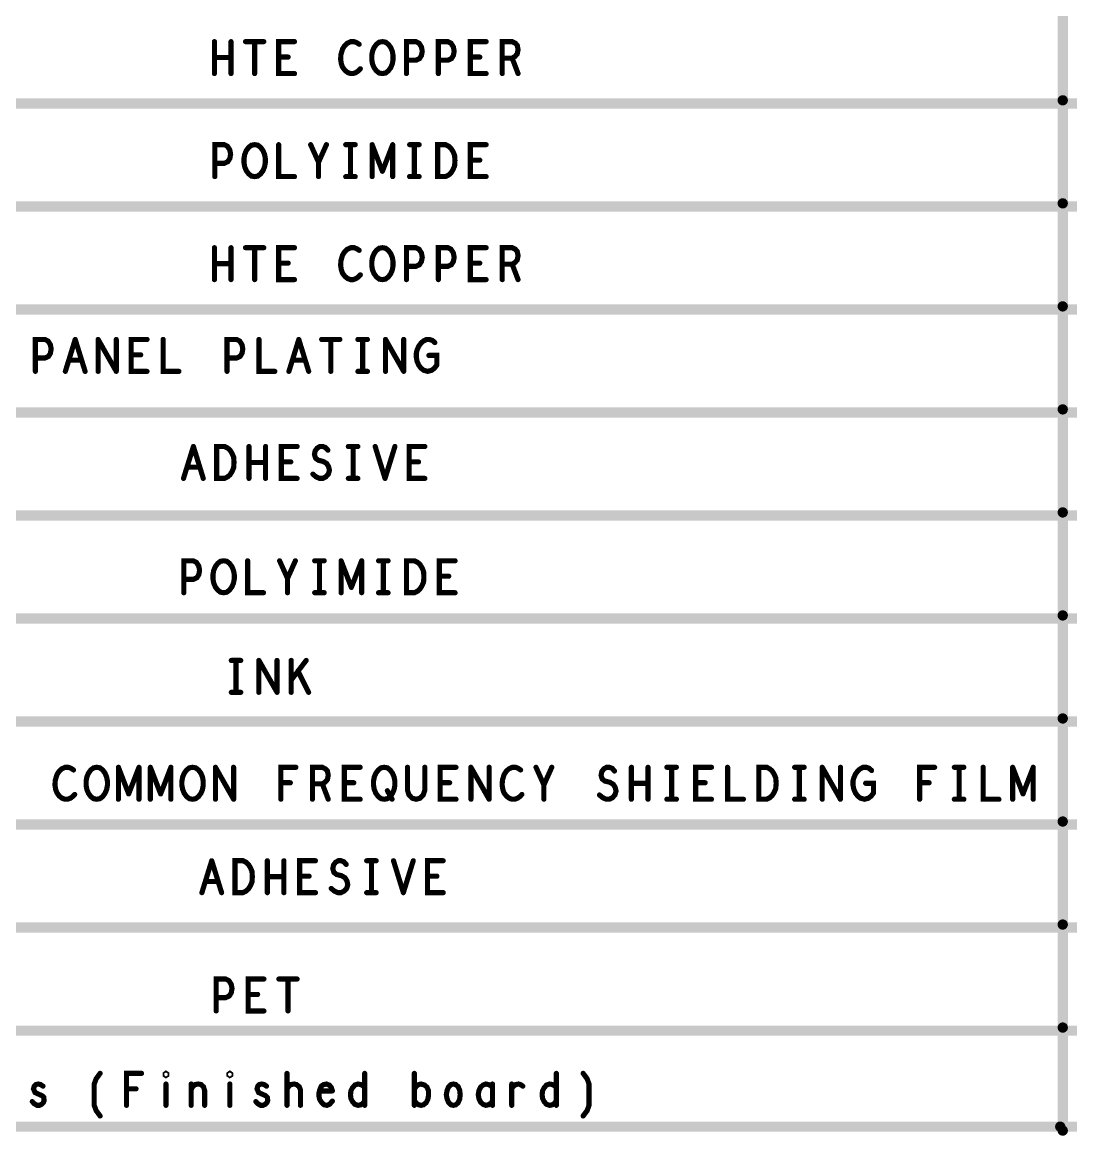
# Model space of a CAD drawing. Header units: millimetres. Extents: x 3362 to 3827, y -139 to 191.
# Drawn here: x 3681.04 to 3706.89, y 81.08 to 108.53 of the extents above; entities that cross this region are included whole.
import ezdxf

# ---------------------------------------------------------------- set-up
doc = ezdxf.new("R2010")
doc.units = ezdxf.units.MM
doc.header["$LTSCALE"] = 23.1
doc.layers.get('0').update_dxf_attribs({"linetype": 'CONTINUOUS'})

# ---------------------------------------------------------------- blocks, each defined once
blk = doc.blocks.new('PAD_R1')
at = {"const_width": 0.5}
blk.add_lwpolyline([(0.25, 0, 1), (-0.25, 0, 1)], format="xyb", close=True, dxfattribs=at)

msp = doc.modelspace()

# ---------------------------------------------------------------- linework, layer by layer
for points, const_width in [([(3706.689, 109.147), (3706.689, 106.607)], 0.254), ([(3685.775, 107.267), (3685.775, 108.054)], 0.127), ([(3686.184, 108.054), (3686.184, 107.267)], 0.127), ([(3686.543, 108.054), (3686.991, 108.054)], 0.127), ([(3686.767, 108.054), (3686.767, 107.267)], 0.127), ([(3687.749, 107.267), (3687.359, 107.267), (3687.359, 108.054), (3687.749, 108.054)], 0.127), ([(3689.343, 107.989), (3689.285, 108.028), (3689.217, 108.054), (3689.139, 108.054), (3689.051, 108.015), (3688.983, 107.95), (3688.934, 107.871), (3688.895, 107.739), (3688.886, 107.621), (3688.905, 107.503), (3688.934, 107.425), (3688.993, 107.346), (3689.061, 107.293), (3689.129, 107.267), (3689.197, 107.267), (3689.265, 107.293), (3689.324, 107.333), (3689.372, 107.385)], 0.127), ([(3690.509, 107.267), (3690.509, 108.054), (3690.743, 108.054), (3690.821, 108.015), (3690.879, 107.923), (3690.899, 107.818), (3690.879, 107.713), (3690.83, 107.635), (3690.743, 107.595), (3690.509, 107.595)], 0.127), ([(3691.296, 107.267), (3691.296, 108.054), (3691.53, 108.054), (3691.608, 108.015), (3691.666, 107.923), (3691.686, 107.818), (3691.666, 107.713), (3691.618, 107.635), (3691.53, 107.595), (3691.296, 107.595)], 0.127), ([(3692.473, 107.267), (3692.084, 107.267), (3692.084, 108.054), (3692.473, 108.054)], 0.127), ([(3692.871, 107.267), (3692.871, 108.054), (3693.115, 108.054), (3693.193, 108.015), (3693.241, 107.962), (3693.261, 107.858), (3693.241, 107.753), (3693.183, 107.687), (3693.115, 107.648), (3692.871, 107.648)], 0.127), ([(3686.184, 107.661), (3685.775, 107.661)], 0.127), ([(3687.593, 107.674), (3687.359, 107.674)], 0.127), ([(3692.317, 107.674), (3692.084, 107.674)], 0.127), ([(3693.115, 107.648), (3693.261, 107.267)], 0.127), ([(3663.509, 106.531), (3716.849, 106.531)], 0.254), ([(3716.849, 106.531), (3663.509, 106.531)], 0.254), ([(3663.509, 106.531), (3787.355, 106.531)], 0.254), ([(3706.689, 106.607), (3706.689, 104.067)], 0.254), ([(3685.785, 104.727), (3685.785, 105.514), (3686.018, 105.514), (3686.096, 105.475), (3686.155, 105.383), (3686.174, 105.278), (3686.155, 105.173), (3686.106, 105.095), (3686.018, 105.055), (3685.785, 105.055)], 0.127), ([(3687.359, 105.514), (3687.359, 104.727), (3687.749, 104.727)], 0.127), ([(3688.342, 104.727), (3688.342, 105.081), (3688.147, 105.514)], 0.127), ([(3688.536, 105.514), (3688.342, 105.081)], 0.127), ([(3689.012, 105.514), (3689.246, 105.514)], 0.127), ([(3689.129, 105.514), (3689.129, 104.727)], 0.127), ([(3689.663, 105.514), (3689.916, 104.858)], 0.127), ([(3689.663, 104.727), (3689.663, 105.514)], 0.127), ([(3689.916, 104.858), (3690.17, 105.514)], 0.127), ([(3690.17, 105.514), (3690.17, 104.727)], 0.127), ([(3690.587, 105.514), (3690.821, 105.514)], 0.127), ([(3690.704, 105.514), (3690.704, 104.727)], 0.127), ([(3692.473, 104.727), (3692.084, 104.727), (3692.084, 105.514), (3692.473, 105.514)], 0.127), ([(3692.317, 105.134), (3692.084, 105.134)], 0.127), ([(3689.012, 104.727), (3689.246, 104.727)], 0.127), ([(3690.587, 104.727), (3690.821, 104.727)], 0.127), ([(3663.509, 103.991), (3716.849, 103.991)], 0.254), ([(3716.849, 103.991), (3663.509, 103.991)], 0.254), ([(3663.509, 103.991), (3787.355, 103.991)], 0.254), ([(3706.689, 104.067), (3706.689, 101.527)], 0.254), ([(3685.775, 102.187), (3685.775, 102.974)], 0.127), ([(3686.184, 102.974), (3686.184, 102.187)], 0.127), ([(3686.543, 102.974), (3686.991, 102.974)], 0.127), ([(3686.767, 102.974), (3686.767, 102.187)], 0.127), ([(3687.749, 102.187), (3687.359, 102.187), (3687.359, 102.974), (3687.749, 102.974)], 0.127), ([(3689.343, 102.909), (3689.285, 102.948), (3689.217, 102.974), (3689.139, 102.974), (3689.051, 102.935), (3688.983, 102.87), (3688.934, 102.791), (3688.895, 102.659), (3688.886, 102.541), (3688.905, 102.423), (3688.934, 102.345), (3688.993, 102.266), (3689.061, 102.213), (3689.129, 102.187), (3689.197, 102.187), (3689.265, 102.213), (3689.324, 102.253), (3689.372, 102.305)], 0.127), ([(3690.509, 102.187), (3690.509, 102.974), (3690.743, 102.974), (3690.821, 102.935), (3690.879, 102.843), (3690.899, 102.738), (3690.879, 102.633), (3690.83, 102.555), (3690.743, 102.515), (3690.509, 102.515)], 0.127), ([(3691.296, 102.187), (3691.296, 102.974), (3691.53, 102.974), (3691.608, 102.935), (3691.666, 102.843), (3691.686, 102.738), (3691.666, 102.633), (3691.618, 102.555), (3691.53, 102.515), (3691.296, 102.515)], 0.127), ([(3692.473, 102.187), (3692.084, 102.187), (3692.084, 102.974), (3692.473, 102.974)], 0.127), ([(3692.871, 102.187), (3692.871, 102.974), (3693.115, 102.974), (3693.193, 102.935), (3693.241, 102.882), (3693.261, 102.778), (3693.241, 102.673), (3693.183, 102.607), (3693.115, 102.568), (3692.871, 102.568)], 0.127), ([(3686.184, 102.581), (3685.775, 102.581)], 0.127), ([(3687.593, 102.594), (3687.359, 102.594)], 0.127), ([(3692.317, 102.594), (3692.084, 102.594)], 0.127), ([(3693.115, 102.568), (3693.261, 102.187)], 0.127), ([(3663.509, 101.451), (3716.849, 101.451)], 0.254), ([(3663.509, 101.451), (3716.849, 101.451)], 0.254), ([(3663.509, 101.451), (3787.355, 101.451)], 0.254), ([(3706.689, 101.527), (3706.689, 98.987)], 0.254), ([(3681.361, 99.925), (3681.361, 100.712), (3681.595, 100.712), (3681.673, 100.673), (3681.731, 100.581), (3681.751, 100.476), (3681.731, 100.371), (3681.683, 100.292), (3681.595, 100.253), (3681.361, 100.253)], 0.127), ([(3682.1, 99.925), (3682.343, 100.712)], 0.127), ([(3682.343, 100.712), (3682.587, 99.925)], 0.127), ([(3682.907, 100.712), (3683.355, 99.925)], 0.127), ([(3682.907, 99.925), (3682.907, 100.712)], 0.127), ([(3683.355, 99.925), (3683.355, 100.712)], 0.127), ([(3684.113, 99.925), (3683.723, 99.925), (3683.723, 100.712), (3684.113, 100.712)], 0.127), ([(3684.511, 100.712), (3684.511, 99.925), (3684.9, 99.925)], 0.127), ([(3686.086, 99.925), (3686.086, 100.712), (3686.319, 100.712), (3686.397, 100.673), (3686.456, 100.581), (3686.475, 100.476), (3686.456, 100.371), (3686.407, 100.292), (3686.319, 100.253), (3686.086, 100.253)], 0.127), ([(3686.873, 100.712), (3686.873, 99.925), (3687.263, 99.925)], 0.127), ([(3687.612, 99.925), (3687.855, 100.712)], 0.127), ([(3687.855, 100.712), (3688.099, 99.925)], 0.127), ([(3688.419, 100.712), (3688.867, 100.712)], 0.127), ([(3688.643, 100.712), (3688.643, 99.925)], 0.127), ([(3689.313, 100.712), (3689.547, 100.712)], 0.127), ([(3689.43, 100.712), (3689.43, 99.925)], 0.127), ([(3689.993, 99.925), (3689.993, 100.712)], 0.127), ([(3689.993, 100.712), (3690.441, 99.925)], 0.127), ([(3690.441, 99.925), (3690.441, 100.712)], 0.127), ([(3691.063, 100.319), (3691.258, 100.319), (3691.258, 100.082), (3691.2, 100.004), (3691.131, 99.951), (3691.034, 99.925), (3690.937, 99.951), (3690.868, 100.004), (3690.81, 100.082), (3690.771, 100.174), (3690.752, 100.279), (3690.752, 100.371), (3690.771, 100.45), (3690.81, 100.542), (3690.868, 100.62), (3690.927, 100.673), (3691.005, 100.712), (3691.073, 100.712), (3691.151, 100.686), (3691.209, 100.634)], 0.127), ([(3682.499, 100.201), (3682.188, 100.201)], 0.127), ([(3683.957, 100.332), (3683.723, 100.332)], 0.127), ([(3688.011, 100.201), (3687.7, 100.201)], 0.127), ([(3689.313, 99.925), (3689.547, 99.925)], 0.127), ([(3706.689, 98.987), (3706.689, 96.447)], 0.254), ([(3663.509, 98.911), (3716.849, 98.911)], 0.254), ([(3663.509, 98.911), (3716.849, 98.911)], 0.254), ([(3663.509, 98.911), (3787.355, 98.911)], 0.254), ([(3678.749, 98.911), (3678.749, 96.371), (3787.355, 96.371)], 0.254), ([(3685.013, 97.286), (3685.257, 98.073)], 0.127), ([(3685.257, 98.073), (3685.5, 97.286)], 0.127), ([(3686.627, 97.286), (3686.627, 98.073)], 0.127), ([(3687.036, 98.073), (3687.036, 97.286)], 0.127), ([(3687.814, 97.286), (3687.424, 97.286), (3687.424, 98.073), (3687.814, 98.073)], 0.127), ([(3688.202, 97.391), (3688.28, 97.325), (3688.368, 97.286), (3688.445, 97.286), (3688.523, 97.325), (3688.582, 97.391), (3688.611, 97.482), (3688.591, 97.574), (3688.543, 97.653), (3688.455, 97.705), (3688.338, 97.732), (3688.27, 97.784), (3688.241, 97.876), (3688.26, 97.968), (3688.309, 98.034), (3688.377, 98.073), (3688.445, 98.073), (3688.514, 98.047), (3688.572, 97.981)], 0.127), ([(3689.077, 98.073), (3689.311, 98.073)], 0.127), ([(3689.194, 98.073), (3689.194, 97.286)], 0.127), ([(3689.738, 98.073), (3689.981, 97.286)], 0.127), ([(3689.981, 97.286), (3690.225, 98.073)], 0.127), ([(3690.963, 97.286), (3690.574, 97.286), (3690.574, 98.073), (3690.963, 98.073)], 0.127), ([(3687.036, 97.679), (3686.627, 97.679)], 0.127), ([(3687.658, 97.693), (3687.424, 97.693)], 0.127), ([(3690.807, 97.693), (3690.574, 97.693)], 0.127), ([(3685.412, 97.561), (3685.101, 97.561)], 0.127), ([(3689.077, 97.286), (3689.311, 97.286)], 0.127), ([(3706.689, 96.447), (3706.689, 93.907)], 0.254), ([(3706.689, 96.447), (3706.689, 93.907)], 0.254), ([(3685.02, 94.468), (3685.02, 95.255), (3685.253, 95.255), (3685.331, 95.216), (3685.39, 95.124), (3685.409, 95.019), (3685.39, 94.914), (3685.341, 94.836), (3685.253, 94.796), (3685.02, 94.796)], 0.127), ([(3686.594, 95.255), (3686.594, 94.468), (3686.984, 94.468)], 0.127), ([(3687.577, 94.468), (3687.577, 94.822), (3687.382, 95.255)], 0.127), ([(3687.771, 95.255), (3687.577, 94.822)], 0.127), ([(3688.247, 95.255), (3688.481, 95.255)], 0.127), ([(3688.364, 95.255), (3688.364, 94.468)], 0.127), ([(3688.898, 95.255), (3689.151, 94.599)], 0.127), ([(3688.898, 94.468), (3688.898, 95.255)], 0.127), ([(3689.151, 94.599), (3689.405, 95.255)], 0.127), ([(3689.405, 95.255), (3689.405, 94.468)], 0.127), ([(3689.822, 95.255), (3690.056, 95.255)], 0.127), ([(3689.939, 95.255), (3689.939, 94.468)], 0.127), ([(3691.708, 94.468), (3691.319, 94.468), (3691.319, 95.255), (3691.708, 95.255)], 0.127), ([(3691.552, 94.875), (3691.319, 94.875)], 0.127), ([(3688.247, 94.468), (3688.481, 94.468)], 0.127), ([(3689.822, 94.468), (3690.056, 94.468)], 0.127), ([(3663.509, 93.831), (3716.849, 93.831)], 0.254), ([(3663.509, 93.831), (3716.849, 93.831)], 0.254), ([(3663.509, 93.831), (3787.355, 93.831)], 0.254), ([(3706.689, 93.907), (3706.689, 91.367)], 0.254), ([(3706.689, 93.907), (3706.689, 91.367)], 0.254), ([(3686.191, 92.799), (3686.424, 92.799)], 0.127), ([(3686.308, 92.799), (3686.308, 92.012)], 0.127), ([(3686.871, 92.012), (3686.871, 92.799)], 0.127), ([(3686.871, 92.799), (3687.319, 92.012)], 0.127), ([(3687.319, 92.012), (3687.319, 92.799)], 0.127), ([(3687.668, 92.012), (3687.668, 92.799)], 0.127), ([(3688.038, 92.799), (3687.668, 92.314)], 0.127), ([(3688.097, 92.012), (3687.834, 92.537)], 0.127), ([(3686.191, 92.012), (3686.424, 92.012)], 0.127), ([(3663.509, 91.291), (3716.849, 91.291)], 0.254), ([(3663.509, 91.291), (3716.849, 91.291)], 0.254), ([(3663.509, 91.291), (3787.355, 91.291)], 0.254), ([(3706.689, 91.367), (3706.689, 88.827)], 0.254), ([(3706.689, 91.367), (3706.689, 88.827)], 0.254), ([(3682.301, 90.098), (3682.242, 90.138), (3682.174, 90.164), (3682.096, 90.164), (3682.009, 90.124), (3681.941, 90.059), (3681.892, 89.98), (3681.853, 89.849), (3681.843, 89.731), (3681.863, 89.613), (3681.892, 89.534), (3681.95, 89.455), (3682.019, 89.402), (3682.087, 89.376), (3682.155, 89.376), (3682.223, 89.402), (3682.281, 89.442), (3682.33, 89.494)], 0.127), ([(3683.408, 89.376), (3683.408, 90.164)], 0.127), ([(3683.408, 90.164), (3683.661, 89.508)], 0.127), ([(3683.661, 89.508), (3683.915, 90.164)], 0.127), ([(3683.915, 90.164), (3683.915, 89.376)], 0.127), ([(3684.196, 89.376), (3684.196, 90.164)], 0.127), ([(3684.196, 90.164), (3684.449, 89.508)], 0.127), ([(3684.449, 89.508), (3684.702, 90.164)], 0.127), ([(3684.702, 90.164), (3684.702, 89.376)], 0.127), ([(3685.8, 90.164), (3686.248, 89.376)], 0.127), ([(3685.8, 89.376), (3685.8, 90.164)], 0.127), ([(3686.248, 89.376), (3686.248, 90.164)], 0.127), ([(3687.414, 89.376), (3687.414, 90.164), (3687.783, 90.164)], 0.127), ([(3688.191, 89.376), (3688.191, 90.164), (3688.435, 90.164), (3688.512, 90.124), (3688.561, 90.072), (3688.581, 89.967), (3688.561, 89.862), (3688.503, 89.796), (3688.435, 89.757), (3688.191, 89.757)], 0.127), ([(3689.368, 89.376), (3688.978, 89.376), (3688.978, 90.164), (3689.368, 90.164)], 0.127), ([(3690.534, 90.164), (3690.534, 89.599), (3690.573, 89.481), (3690.651, 89.402), (3690.748, 89.376), (3690.845, 89.402), (3690.923, 89.481), (3690.962, 89.599), (3690.962, 90.164)], 0.127), ([(3691.73, 89.376), (3691.341, 89.376), (3691.341, 90.164), (3691.73, 90.164)], 0.127), ([(3692.099, 89.376), (3692.099, 90.164)], 0.127), ([(3692.099, 90.164), (3692.547, 89.376)], 0.127), ([(3692.547, 89.376), (3692.547, 90.164)], 0.127), ([(3693.324, 90.098), (3693.266, 90.138), (3693.198, 90.164), (3693.12, 90.164), (3693.032, 90.124), (3692.964, 90.059), (3692.915, 89.98), (3692.877, 89.849), (3692.867, 89.731), (3692.886, 89.613), (3692.915, 89.534), (3692.974, 89.455), (3693.042, 89.402), (3693.11, 89.376), (3693.178, 89.376), (3693.247, 89.402), (3693.305, 89.442), (3693.354, 89.494)], 0.127), ([(3693.898, 89.376), (3693.898, 89.731), (3693.703, 90.164)], 0.127), ([(3694.092, 90.164), (3693.898, 89.731)], 0.127), ([(3695.268, 89.481), (3695.346, 89.416), (3695.434, 89.376), (3695.511, 89.376), (3695.589, 89.416), (3695.648, 89.481), (3695.677, 89.573), (3695.657, 89.665), (3695.609, 89.744), (3695.521, 89.796), (3695.404, 89.823), (3695.336, 89.875), (3695.307, 89.967), (3695.326, 90.059), (3695.375, 90.124), (3695.443, 90.164), (3695.511, 90.164), (3695.58, 90.138), (3695.638, 90.072)], 0.127), ([(3696.055, 89.376), (3696.055, 90.164)], 0.127), ([(3696.464, 90.164), (3696.464, 89.376)], 0.127), ([(3696.93, 90.164), (3697.164, 90.164)], 0.127), ([(3697.047, 90.164), (3697.047, 89.376)], 0.127), ([(3698.029, 89.376), (3697.64, 89.376), (3697.64, 90.164), (3698.029, 90.164)], 0.127), ([(3698.427, 90.164), (3698.427, 89.376), (3698.817, 89.376)], 0.127), ([(3700.08, 90.164), (3700.314, 90.164)], 0.127), ([(3700.197, 90.164), (3700.197, 89.376)], 0.127), ([(3700.76, 89.376), (3700.76, 90.164)], 0.127), ([(3700.76, 90.164), (3701.208, 89.376)], 0.127), ([(3701.208, 89.376), (3701.208, 90.164)], 0.127), ([(3701.83, 89.77), (3702.025, 89.77), (3702.025, 89.534), (3701.966, 89.455), (3701.898, 89.402), (3701.801, 89.376), (3701.704, 89.402), (3701.635, 89.455), (3701.577, 89.534), (3701.538, 89.626), (3701.518, 89.731), (3701.518, 89.823), (3701.538, 89.901), (3701.577, 89.993), (3701.635, 90.072), (3701.694, 90.124), (3701.772, 90.164), (3701.84, 90.164), (3701.918, 90.138), (3701.976, 90.085)], 0.127), ([(3703.162, 89.376), (3703.162, 90.164), (3703.531, 90.164)], 0.127), ([(3704.017, 90.164), (3704.251, 90.164)], 0.127), ([(3704.134, 90.164), (3704.134, 89.376)], 0.127), ([(3704.726, 90.164), (3704.726, 89.376), (3705.116, 89.376)], 0.127), ([(3705.455, 89.376), (3705.455, 90.164)], 0.127), ([(3705.455, 90.164), (3705.709, 89.508)], 0.127), ([(3705.709, 89.508), (3705.962, 90.164)], 0.127), ([(3705.962, 90.164), (3705.962, 89.376)], 0.127), ([(3687.647, 89.783), (3687.414, 89.783)], 0.127), ([(3688.435, 89.757), (3688.581, 89.376)], 0.127), ([(3689.212, 89.783), (3688.978, 89.783)], 0.127), ([(3691.574, 89.783), (3691.341, 89.783)], 0.127), ([(3696.464, 89.77), (3696.055, 89.77)], 0.127), ([(3697.873, 89.783), (3697.64, 89.783)], 0.127), ([(3703.395, 89.783), (3703.162, 89.783)], 0.127), ([(3690.039, 89.586), (3690.155, 89.376)], 0.127), ([(3696.93, 89.376), (3697.164, 89.376)], 0.127), ([(3700.08, 89.376), (3700.314, 89.376)], 0.127), ([(3704.017, 89.376), (3704.251, 89.376)], 0.127), ([(3706.689, 88.827), (3706.689, 86.287)], 0.254), ([(3663.509, 88.751), (3787.355, 88.751)], 0.254), ([(3663.509, 88.751), (3716.849, 88.751)], 0.254), ([(3663.509, 88.751), (3716.849, 88.751)], 0.254), ([(3663.509, 88.751), (3787.355, 88.751)], 0.254), ([(3716.849, 88.751), (3663.509, 88.751)], 0.254), ([(3663.509, 88.751), (3716.849, 88.751)], 0.254), ([(3685.466, 87.073), (3685.709, 87.86)], 0.127), ([(3685.709, 87.86), (3685.952, 87.073)], 0.127), ([(3687.079, 87.073), (3687.079, 87.86)], 0.127), ([(3687.488, 87.86), (3687.488, 87.073)], 0.127), ([(3688.266, 87.073), (3687.876, 87.073), (3687.876, 87.86), (3688.266, 87.86)], 0.127), ([(3688.654, 87.177), (3688.732, 87.112), (3688.82, 87.073), (3688.897, 87.073), (3688.975, 87.112), (3689.034, 87.177), (3689.063, 87.269), (3689.043, 87.361), (3688.995, 87.44), (3688.907, 87.492), (3688.79, 87.519), (3688.722, 87.571), (3688.693, 87.663), (3688.712, 87.755), (3688.761, 87.821), (3688.829, 87.86), (3688.897, 87.86), (3688.966, 87.834), (3689.024, 87.768)], 0.127), ([(3689.529, 87.86), (3689.763, 87.86)], 0.127), ([(3689.646, 87.86), (3689.646, 87.073)], 0.127), ([(3690.19, 87.86), (3690.433, 87.073)], 0.127), ([(3690.433, 87.073), (3690.677, 87.86)], 0.127), ([(3691.416, 87.073), (3691.026, 87.073), (3691.026, 87.86), (3691.416, 87.86)], 0.127), ([(3685.865, 87.348), (3685.553, 87.348)], 0.127), ([(3687.488, 87.466), (3687.079, 87.466)], 0.127), ([(3688.11, 87.479), (3687.876, 87.479)], 0.127), ([(3691.26, 87.479), (3691.026, 87.479)], 0.127), ([(3689.529, 87.073), (3689.763, 87.073)], 0.127), ([(3663.509, 86.211), (3787.355, 86.211)], 0.254), ([(3716.849, 86.211), (3663.509, 86.211)], 0.254), ([(3663.509, 86.211), (3716.849, 86.211)], 0.254), ([(3706.689, 86.287), (3706.689, 83.747)], 0.254), ([(3685.819, 84.157), (3685.819, 84.944), (3686.053, 84.944), (3686.131, 84.905), (3686.189, 84.813), (3686.209, 84.708), (3686.189, 84.603), (3686.14, 84.524), (3686.053, 84.485), (3685.819, 84.485)], 0.127), ([(3686.996, 84.157), (3686.606, 84.157), (3686.606, 84.944), (3686.996, 84.944)], 0.127), ([(3687.364, 84.944), (3687.813, 84.944)], 0.127), ([(3687.589, 84.944), (3687.589, 84.157)], 0.127), ([(3686.84, 84.564), (3686.606, 84.564)], 0.127), ([(3787.355, 83.671), (3663.509, 83.671)], 0.254), ([(3716.849, 83.671), (3663.509, 83.671)], 0.254), ([(3663.509, 83.671), (3716.849, 83.671)], 0.254), ([(3706.689, 83.747), (3706.689, 81.207)], 0.254), ([(3682.957, 81.568), (3682.86, 81.699), (3682.811, 81.83), (3682.811, 82.355), (3682.86, 82.486), (3682.957, 82.618)], 0.127), ([(3683.608, 81.83), (3683.608, 82.618), (3683.978, 82.618)], 0.127), ([(3687.564, 81.83), (3687.564, 82.618)], 0.127), ([(3689.48, 82.618), (3689.48, 81.83)], 0.127), ([(3690.704, 81.83), (3690.704, 82.618)], 0.127), ([(3694.204, 82.618), (3694.204, 81.83)], 0.127), ([(3694.865, 81.568), (3694.963, 81.699), (3695.011, 81.83), (3695.011, 82.355), (3694.963, 82.486), (3694.865, 82.618)], 0.127), ([(3681.285, 81.922), (3681.334, 81.87), (3681.402, 81.83), (3681.46, 81.83), (3681.518, 81.856), (3681.557, 81.896), (3681.577, 81.948), (3681.567, 82.027), (3681.528, 82.066), (3681.353, 82.145), (3681.314, 82.237), (3681.334, 82.303), (3681.372, 82.342), (3681.431, 82.355), (3681.489, 82.342), (3681.548, 82.303)], 0.127), ([(3684.58, 82.355), (3684.58, 81.83)], 0.127), ([(3685.202, 82.224), (3685.241, 82.289), (3685.3, 82.342), (3685.377, 82.355), (3685.446, 82.342), (3685.504, 82.289), (3685.533, 82.198), (3685.533, 81.83)], 0.127), ([(3685.202, 81.83), (3685.202, 82.355)], 0.127), ([(3686.155, 82.355), (3686.155, 81.83)], 0.127), ([(3686.797, 81.922), (3686.845, 81.87), (3686.913, 81.83), (3686.972, 81.83), (3687.03, 81.856), (3687.069, 81.896), (3687.089, 81.948), (3687.079, 82.027), (3687.04, 82.066), (3686.865, 82.145), (3686.826, 82.237), (3686.845, 82.303), (3686.884, 82.342), (3686.943, 82.355), (3687.001, 82.342), (3687.059, 82.303)], 0.127), ([(3687.564, 82.237), (3687.613, 82.303), (3687.662, 82.342), (3687.74, 82.355), (3687.798, 82.342), (3687.866, 82.289), (3687.896, 82.211), (3687.896, 81.83)], 0.127), ([(3688.683, 82.185), (3688.654, 82.276), (3688.605, 82.329), (3688.537, 82.355), (3688.469, 82.342), (3688.41, 82.303), (3688.371, 82.211), (3688.352, 82.132), (3688.352, 82.053), (3688.371, 81.974), (3688.42, 81.896), (3688.479, 81.843), (3688.547, 81.83), (3688.615, 81.856), (3688.683, 81.935)], 0.127), ([(3689.48, 81.948), (3689.441, 81.883), (3689.383, 81.843), (3689.314, 81.83), (3689.237, 81.856), (3689.178, 81.922), (3689.139, 82.001), (3689.13, 82.093), (3689.139, 82.185), (3689.178, 82.263), (3689.237, 82.329), (3689.314, 82.355), (3689.383, 82.342), (3689.431, 82.316), (3689.48, 82.263)], 0.127), ([(3690.704, 82.224), (3690.753, 82.303), (3690.812, 82.342), (3690.87, 82.355), (3690.958, 82.329), (3691.016, 82.276), (3691.055, 82.185), (3691.055, 82.08), (3691.035, 81.974), (3690.996, 81.896), (3690.928, 81.843), (3690.87, 81.83), (3690.812, 81.843), (3690.753, 81.883), (3690.704, 81.948)], 0.127), ([(3692.63, 82.263), (3692.591, 82.316), (3692.532, 82.342), (3692.464, 82.355), (3692.396, 82.329), (3692.338, 82.276), (3692.299, 82.198), (3692.279, 82.093), (3692.299, 81.988), (3692.338, 81.909), (3692.396, 81.856), (3692.464, 81.83), (3692.532, 81.843), (3692.591, 81.883), (3692.63, 81.935)], 0.127), ([(3692.63, 81.83), (3692.63, 82.355)], 0.127), ([(3693.105, 82.25), (3693.154, 82.303), (3693.203, 82.342), (3693.271, 82.355), (3693.32, 82.342), (3693.378, 82.303)], 0.127), ([(3693.105, 81.83), (3693.105, 82.355)], 0.127), ([(3694.204, 81.948), (3694.166, 81.883), (3694.107, 81.843), (3694.039, 81.83), (3693.961, 81.856), (3693.903, 81.922), (3693.864, 82.001), (3693.854, 82.093), (3693.864, 82.185), (3693.903, 82.263), (3693.961, 82.329), (3694.039, 82.355), (3694.107, 82.342), (3694.156, 82.316), (3694.204, 82.263)], 0.127), ([(3683.842, 82.237), (3683.608, 82.237)], 0.127), ([(3688.371, 82.185), (3688.683, 82.185)], 0.127), ([(3663.448, 81.304), (3706.628, 81.304)], 0.254), ([(3787.294, 81.304), (3663.448, 81.304)], 0.254), ([(3716.788, 81.304), (3663.448, 81.304)], 0.254)]:
    msp.add_lwpolyline(points, dxfattribs=dict(const_width=const_width))
at = {"const_width": 0.127}
for points in [[(3689.916, 107.267), (3689.838, 107.28), (3689.77, 107.333), (3689.712, 107.411), (3689.673, 107.503), (3689.654, 107.608), (3689.654, 107.713), (3689.673, 107.818), (3689.712, 107.91), (3689.77, 107.989), (3689.838, 108.041), (3689.916, 108.054), (3689.994, 108.041), (3690.062, 107.989), (3690.121, 107.91), (3690.16, 107.818), (3690.179, 107.713), (3690.179, 107.608), (3690.16, 107.503), (3690.121, 107.411), (3690.062, 107.333), (3689.994, 107.28)], [(3686.767, 104.727), (3686.689, 104.74), (3686.621, 104.793), (3686.562, 104.871), (3686.523, 104.963), (3686.504, 105.068), (3686.504, 105.173), (3686.523, 105.278), (3686.562, 105.37), (3686.621, 105.449), (3686.689, 105.501), (3686.767, 105.514), (3686.845, 105.501), (3686.913, 105.449), (3686.971, 105.37), (3687.01, 105.278), (3687.03, 105.173), (3687.03, 105.068), (3687.01, 104.963), (3686.971, 104.871), (3686.913, 104.793), (3686.845, 104.74)], [(3691.277, 104.727), (3691.277, 105.514), (3691.472, 105.514), (3691.55, 105.475), (3691.608, 105.422), (3691.657, 105.344), (3691.696, 105.252), (3691.705, 105.121), (3691.696, 104.989), (3691.657, 104.898), (3691.608, 104.819), (3691.55, 104.766), (3691.472, 104.727)], [(3689.916, 102.187), (3689.838, 102.2), (3689.77, 102.253), (3689.712, 102.331), (3689.673, 102.423), (3689.654, 102.528), (3689.654, 102.633), (3689.673, 102.738), (3689.712, 102.83), (3689.77, 102.909), (3689.838, 102.961), (3689.916, 102.974), (3689.994, 102.961), (3690.062, 102.909), (3690.121, 102.83), (3690.16, 102.738), (3690.179, 102.633), (3690.179, 102.528), (3690.16, 102.423), (3690.121, 102.331), (3690.062, 102.253), (3689.994, 102.2)], [(3685.83, 97.286), (3685.83, 98.073), (3686.025, 98.073), (3686.103, 98.034), (3686.161, 97.981), (3686.21, 97.902), (3686.249, 97.811), (3686.258, 97.679), (3686.249, 97.548), (3686.21, 97.456), (3686.161, 97.378), (3686.103, 97.325), (3686.025, 97.286)], [(3686.002, 94.468), (3685.924, 94.481), (3685.856, 94.534), (3685.797, 94.612), (3685.758, 94.704), (3685.739, 94.809), (3685.739, 94.914), (3685.758, 95.019), (3685.797, 95.111), (3685.856, 95.19), (3685.924, 95.242), (3686.002, 95.255), (3686.08, 95.242), (3686.148, 95.19), (3686.206, 95.111), (3686.245, 95.019), (3686.265, 94.914), (3686.265, 94.809), (3686.245, 94.704), (3686.206, 94.612), (3686.148, 94.534), (3686.08, 94.481)], [(3690.512, 94.468), (3690.512, 95.255), (3690.707, 95.255), (3690.785, 95.216), (3690.843, 95.163), (3690.892, 95.085), (3690.931, 94.993), (3690.94, 94.862), (3690.931, 94.73), (3690.892, 94.639), (3690.843, 94.56), (3690.785, 94.507), (3690.707, 94.468)], [(3682.874, 89.376), (3682.796, 89.39), (3682.728, 89.442), (3682.67, 89.521), (3682.631, 89.613), (3682.611, 89.717), (3682.611, 89.823), (3682.631, 89.927), (3682.67, 90.019), (3682.728, 90.098), (3682.796, 90.15), (3682.874, 90.164), (3682.952, 90.15), (3683.02, 90.098), (3683.078, 90.019), (3683.117, 89.927), (3683.137, 89.823), (3683.137, 89.717), (3683.117, 89.613), (3683.078, 89.521), (3683.02, 89.442), (3682.952, 89.39)], [(3685.236, 89.376), (3685.158, 89.39), (3685.09, 89.442), (3685.032, 89.521), (3684.993, 89.613), (3684.973, 89.717), (3684.973, 89.823), (3684.993, 89.927), (3685.032, 90.019), (3685.09, 90.098), (3685.158, 90.15), (3685.236, 90.164), (3685.314, 90.15), (3685.382, 90.098), (3685.441, 90.019), (3685.48, 89.927), (3685.499, 89.823), (3685.499, 89.717), (3685.48, 89.613), (3685.441, 89.521), (3685.382, 89.442), (3685.314, 89.39)], [(3689.961, 89.376), (3689.883, 89.39), (3689.815, 89.442), (3689.756, 89.521), (3689.717, 89.613), (3689.698, 89.717), (3689.698, 89.823), (3689.717, 89.927), (3689.756, 90.019), (3689.815, 90.098), (3689.883, 90.15), (3689.961, 90.164), (3690.039, 90.15), (3690.107, 90.098), (3690.165, 90.019), (3690.204, 89.927), (3690.224, 89.823), (3690.224, 89.717), (3690.204, 89.613), (3690.165, 89.521), (3690.107, 89.442), (3690.039, 89.39)], [(3699.195, 89.376), (3699.195, 90.164), (3699.39, 90.164), (3699.468, 90.124), (3699.526, 90.072), (3699.575, 89.993), (3699.614, 89.901), (3699.624, 89.77), (3699.614, 89.639), (3699.575, 89.547), (3699.526, 89.468), (3699.468, 89.416), (3699.39, 89.376)], [(3686.282, 87.073), (3686.282, 87.86), (3686.477, 87.86), (3686.555, 87.821), (3686.613, 87.768), (3686.662, 87.689), (3686.701, 87.598), (3686.71, 87.466), (3686.701, 87.335), (3686.662, 87.243), (3686.613, 87.164), (3686.555, 87.112), (3686.477, 87.073)], [(3684.58, 82.565), (3684.561, 82.578), (3684.561, 82.604), (3684.58, 82.618), (3684.6, 82.604), (3684.6, 82.578)], [(3686.155, 82.565), (3686.136, 82.578), (3686.136, 82.604), (3686.155, 82.618), (3686.175, 82.604), (3686.175, 82.578)], [(3691.667, 81.83), (3691.609, 81.843), (3691.55, 81.896), (3691.511, 81.988), (3691.492, 82.093), (3691.511, 82.198), (3691.55, 82.289), (3691.609, 82.342), (3691.667, 82.355), (3691.725, 82.342), (3691.784, 82.289), (3691.823, 82.198), (3691.833, 82.093), (3691.823, 81.988), (3691.784, 81.896), (3691.725, 81.843)]]:
    msp.add_lwpolyline(points, close=True, dxfattribs=at)

# ---------------------------------------------------------------- block references
for p, xscale, yscale in [((3685.775, 108.054), 0.127, 0.127), ((3686.184, 108.054), 0.127, 0.127), ((3686.543, 108.054), 0.127, 0.127), ((3686.767, 108.054), 0.127, 0.127), ((3686.991, 108.054), 0.127, 0.127), ((3687.749, 108.054), 0.127, 0.127), ((3689.343, 107.989), 0.127, 0.127), ((3692.473, 108.054), 0.127, 0.127), ((3685.775, 107.661), 0.127, 0.127), ((3686.184, 107.661), 0.127, 0.127), ((3687.359, 107.674), 0.127, 0.127), ((3687.593, 107.674), 0.127, 0.127), ((3690.509, 107.595), 0.127, 0.127), ((3691.296, 107.595), 0.127, 0.127), ((3692.084, 107.674), 0.127, 0.127), ((3692.317, 107.674), 0.127, 0.127), ((3692.871, 107.648), 0.127, 0.127), ((3693.115, 107.648), 0.127, 0.127), ((3689.372, 107.385), 0.127, 0.127), ((3685.775, 107.267), 0.127, 0.127), ((3686.184, 107.267), 0.127, 0.127), ((3686.767, 107.267), 0.127, 0.127), ((3687.749, 107.267), 0.127, 0.127), ((3690.509, 107.267), 0.127, 0.127), ((3691.296, 107.267), 0.127, 0.127), ((3692.473, 107.267), 0.127, 0.127), ((3692.871, 107.267), 0.127, 0.127), ((3693.261, 107.267), 0.127, 0.127), ((3706.689, 106.607), 0.254, 0.254), ((3706.689, 106.607), 0.254, 0.254), ((3687.359, 105.514), 0.127, 0.127), ((3688.147, 105.514), 0.127, 0.127), ((3688.536, 105.514), 0.127, 0.127), ((3689.012, 105.514), 0.127, 0.127), ((3689.129, 105.514), 0.127, 0.127), ((3689.246, 105.514), 0.127, 0.127), ((3689.663, 105.514), 0.127, 0.127), ((3689.663, 105.514), 0.127, 0.127), ((3690.17, 105.514), 0.127, 0.127), ((3690.17, 105.514), 0.127, 0.127), ((3690.587, 105.514), 0.127, 0.127), ((3690.704, 105.514), 0.127, 0.127), ((3690.821, 105.514), 0.127, 0.127), ((3692.473, 105.514), 0.127, 0.127), ((3688.342, 105.081), 0.127, 0.127), ((3692.084, 105.134), 0.127, 0.127), ((3692.317, 105.134), 0.127, 0.127), ((3685.785, 105.055), 0.127, 0.127), ((3689.916, 104.858), 0.127, 0.127), ((3689.916, 104.858), 0.127, 0.127), ((3685.785, 104.727), 0.127, 0.127), ((3687.749, 104.727), 0.127, 0.127), ((3688.342, 104.727), 0.127, 0.127), ((3689.012, 104.727), 0.127, 0.127), ((3689.129, 104.727), 0.127, 0.127), ((3689.246, 104.727), 0.127, 0.127), ((3689.663, 104.727), 0.127, 0.127), ((3690.17, 104.727), 0.127, 0.127), ((3690.587, 104.727), 0.127, 0.127), ((3690.704, 104.727), 0.127, 0.127), ((3690.821, 104.727), 0.127, 0.127), ((3692.473, 104.727), 0.127, 0.127), ((3706.689, 104.067), 0.254, 0.254), ((3706.689, 104.067), 0.254, 0.254), ((3685.775, 102.974), 0.127, 0.127), ((3686.184, 102.974), 0.127, 0.127), ((3686.543, 102.974), 0.127, 0.127), ((3686.767, 102.974), 0.127, 0.127), ((3686.991, 102.974), 0.127, 0.127), ((3687.749, 102.974), 0.127, 0.127), ((3689.343, 102.909), 0.127, 0.127), ((3692.473, 102.974), 0.127, 0.127), ((3685.775, 102.581), 0.127, 0.127), ((3686.184, 102.581), 0.127, 0.127), ((3687.359, 102.594), 0.127, 0.127), ((3687.593, 102.594), 0.127, 0.127), ((3690.509, 102.515), 0.127, 0.127), ((3691.296, 102.515), 0.127, 0.127), ((3692.084, 102.594), 0.127, 0.127), ((3692.317, 102.594), 0.127, 0.127), ((3692.871, 102.568), 0.127, 0.127), ((3693.115, 102.568), 0.127, 0.127), ((3685.775, 102.187), 0.127, 0.127), ((3686.184, 102.187), 0.127, 0.127), ((3686.767, 102.187), 0.127, 0.127), ((3687.749, 102.187), 0.127, 0.127), ((3689.372, 102.305), 0.127, 0.127), ((3690.509, 102.187), 0.127, 0.127), ((3691.296, 102.187), 0.127, 0.127), ((3692.473, 102.187), 0.127, 0.127), ((3692.871, 102.187), 0.127, 0.127), ((3693.261, 102.187), 0.127, 0.127), ((3706.689, 101.527), 0.254, 0.254), ((3706.689, 101.527), 0.254, 0.254), ((3682.343, 100.712), 0.127, 0.127), ((3682.343, 100.712), 0.127, 0.127), ((3682.907, 100.712), 0.127, 0.127), ((3682.907, 100.712), 0.127, 0.127), ((3683.355, 100.712), 0.127, 0.127), ((3684.113, 100.712), 0.127, 0.127), ((3684.511, 100.712), 0.127, 0.127), ((3686.873, 100.712), 0.127, 0.127), ((3687.855, 100.712), 0.127, 0.127), ((3687.855, 100.712), 0.127, 0.127), ((3688.419, 100.712), 0.127, 0.127), ((3688.643, 100.712), 0.127, 0.127), ((3688.867, 100.712), 0.127, 0.127), ((3689.313, 100.712), 0.127, 0.127), ((3689.43, 100.712), 0.127, 0.127), ((3689.547, 100.712), 0.127, 0.127), ((3689.993, 100.712), 0.127, 0.127), ((3689.993, 100.712), 0.127, 0.127), ((3690.441, 100.712), 0.127, 0.127), ((3691.209, 100.634), 0.127, 0.127), ((3681.361, 100.253), 0.127, 0.127), ((3682.188, 100.201), 0.127, 0.127), ((3682.499, 100.201), 0.127, 0.127), ((3683.723, 100.332), 0.127, 0.127), ((3683.957, 100.332), 0.127, 0.127), ((3686.086, 100.253), 0.127, 0.127), ((3687.7, 100.201), 0.127, 0.127), ((3688.011, 100.201), 0.127, 0.127), ((3691.063, 100.319), 0.127, 0.127), ((3681.361, 99.925), 0.127, 0.127), ((3682.1, 99.925), 0.127, 0.127), ((3682.587, 99.925), 0.127, 0.127), ((3682.907, 99.925), 0.127, 0.127), ((3683.355, 99.925), 0.127, 0.127), ((3683.355, 99.925), 0.127, 0.127), ((3684.113, 99.925), 0.127, 0.127), ((3684.9, 99.925), 0.127, 0.127), ((3686.086, 99.925), 0.127, 0.127), ((3687.263, 99.925), 0.127, 0.127), ((3687.612, 99.925), 0.127, 0.127), ((3688.099, 99.925), 0.127, 0.127), ((3688.643, 99.925), 0.127, 0.127), ((3689.313, 99.925), 0.127, 0.127), ((3689.43, 99.925), 0.127, 0.127), ((3689.547, 99.925), 0.127, 0.127), ((3689.993, 99.925), 0.127, 0.127), ((3690.441, 99.925), 0.127, 0.127), ((3690.441, 99.925), 0.127, 0.127), ((3706.689, 98.987), 0.254, 0.254), ((3706.689, 98.987), 0.254, 0.254), ((3685.257, 98.073), 0.127, 0.127), ((3685.257, 98.073), 0.127, 0.127), ((3686.627, 98.073), 0.127, 0.127), ((3687.036, 98.073), 0.127, 0.127), ((3687.814, 98.073), 0.127, 0.127), ((3688.572, 97.981), 0.127, 0.127), ((3689.077, 98.073), 0.127, 0.127), ((3689.194, 98.073), 0.127, 0.127), ((3689.311, 98.073), 0.127, 0.127), ((3689.738, 98.073), 0.127, 0.127), ((3690.225, 98.073), 0.127, 0.127), ((3690.963, 98.073), 0.127, 0.127), ((3686.627, 97.679), 0.127, 0.127), ((3687.036, 97.679), 0.127, 0.127), ((3687.424, 97.693), 0.127, 0.127), ((3687.658, 97.693), 0.127, 0.127), ((3690.574, 97.693), 0.127, 0.127), ((3690.807, 97.693), 0.127, 0.127), ((3685.101, 97.561), 0.127, 0.127), ((3685.412, 97.561), 0.127, 0.127), ((3688.202, 97.391), 0.127, 0.127), ((3685.013, 97.286), 0.127, 0.127), ((3685.5, 97.286), 0.127, 0.127), ((3686.627, 97.286), 0.127, 0.127), ((3687.036, 97.286), 0.127, 0.127), ((3687.814, 97.286), 0.127, 0.127), ((3689.077, 97.286), 0.127, 0.127), ((3689.194, 97.286), 0.127, 0.127), ((3689.311, 97.286), 0.127, 0.127), ((3689.981, 97.286), 0.127, 0.127), ((3689.981, 97.286), 0.127, 0.127), ((3690.963, 97.286), 0.127, 0.127), ((3706.689, 96.447), 0.254, 0.254), ((3706.689, 96.447), 0.254, 0.254), ((3706.689, 96.447), 0.254, 0.254), ((3686.594, 95.255), 0.127, 0.127), ((3687.382, 95.255), 0.127, 0.127), ((3687.771, 95.255), 0.127, 0.127), ((3688.247, 95.255), 0.127, 0.127), ((3688.364, 95.255), 0.127, 0.127), ((3688.481, 95.255), 0.127, 0.127), ((3688.898, 95.255), 0.127, 0.127), ((3688.898, 95.255), 0.127, 0.127), ((3689.405, 95.255), 0.127, 0.127), ((3689.405, 95.255), 0.127, 0.127), ((3689.822, 95.255), 0.127, 0.127), ((3689.939, 95.255), 0.127, 0.127), ((3690.056, 95.255), 0.127, 0.127), ((3691.708, 95.255), 0.127, 0.127), ((3685.02, 94.796), 0.127, 0.127), ((3687.577, 94.822), 0.127, 0.127), ((3691.319, 94.875), 0.127, 0.127), ((3691.552, 94.875), 0.127, 0.127), ((3685.02, 94.468), 0.127, 0.127), ((3686.984, 94.468), 0.127, 0.127), ((3687.577, 94.468), 0.127, 0.127), ((3688.247, 94.468), 0.127, 0.127), ((3688.364, 94.468), 0.127, 0.127), ((3688.481, 94.468), 0.127, 0.127), ((3688.898, 94.468), 0.127, 0.127), ((3689.151, 94.599), 0.127, 0.127), ((3689.151, 94.599), 0.127, 0.127), ((3689.405, 94.468), 0.127, 0.127), ((3689.822, 94.468), 0.127, 0.127), ((3689.939, 94.468), 0.127, 0.127), ((3690.056, 94.468), 0.127, 0.127), ((3691.708, 94.468), 0.127, 0.127), ((3706.689, 93.907), 0.254, 0.254), ((3706.689, 93.907), 0.254, 0.254), ((3706.689, 93.907), 0.254, 0.254), ((3706.689, 93.907), 0.254, 0.254), ((3686.191, 92.799), 0.127, 0.127), ((3686.308, 92.799), 0.127, 0.127), ((3686.424, 92.799), 0.127, 0.127), ((3686.871, 92.799), 0.127, 0.127), ((3686.871, 92.799), 0.127, 0.127), ((3687.319, 92.799), 0.127, 0.127), ((3687.668, 92.799), 0.127, 0.127), ((3688.038, 92.799), 0.127, 0.127), ((3687.834, 92.537), 0.127, 0.127), ((3687.668, 92.314), 0.127, 0.127), ((3686.191, 92.012), 0.127, 0.127), ((3686.308, 92.012), 0.127, 0.127), ((3686.424, 92.012), 0.127, 0.127), ((3686.871, 92.012), 0.127, 0.127), ((3687.319, 92.012), 0.127, 0.127), ((3687.319, 92.012), 0.127, 0.127), ((3687.668, 92.012), 0.127, 0.127), ((3688.097, 92.012), 0.127, 0.127), ((3706.689, 91.367), 0.254, 0.254), ((3706.689, 91.367), 0.254, 0.254), ((3706.689, 91.367), 0.254, 0.254), ((3706.689, 91.367), 0.254, 0.254), ((3682.301, 90.098), 0.127, 0.127), ((3683.408, 90.164), 0.127, 0.127), ((3683.408, 90.164), 0.127, 0.127), ((3683.915, 90.164), 0.127, 0.127), ((3683.915, 90.164), 0.127, 0.127), ((3684.196, 90.164), 0.127, 0.127), ((3684.196, 90.164), 0.127, 0.127), ((3684.702, 90.164), 0.127, 0.127), ((3684.702, 90.164), 0.127, 0.127), ((3685.8, 90.164), 0.127, 0.127), ((3685.8, 90.164), 0.127, 0.127), ((3686.248, 90.164), 0.127, 0.127), ((3687.783, 90.164), 0.127, 0.127), ((3689.368, 90.164), 0.127, 0.127), ((3690.534, 90.164), 0.127, 0.127), ((3690.962, 90.164), 0.127, 0.127), ((3691.73, 90.164), 0.127, 0.127), ((3692.099, 90.164), 0.127, 0.127), ((3692.099, 90.164), 0.127, 0.127), ((3692.547, 90.164), 0.127, 0.127), ((3693.324, 90.098), 0.127, 0.127), ((3693.703, 90.164), 0.127, 0.127), ((3694.092, 90.164), 0.127, 0.127), ((3695.638, 90.072), 0.127, 0.127), ((3696.055, 90.164), 0.127, 0.127), ((3696.464, 90.164), 0.127, 0.127), ((3696.93, 90.164), 0.127, 0.127), ((3697.047, 90.164), 0.127, 0.127), ((3697.164, 90.164), 0.127, 0.127), ((3698.029, 90.164), 0.127, 0.127), ((3698.427, 90.164), 0.127, 0.127), ((3700.08, 90.164), 0.127, 0.127), ((3700.197, 90.164), 0.127, 0.127), ((3700.314, 90.164), 0.127, 0.127), ((3700.76, 90.164), 0.127, 0.127), ((3700.76, 90.164), 0.127, 0.127), ((3701.208, 90.164), 0.127, 0.127), ((3701.976, 90.085), 0.127, 0.127), ((3703.531, 90.164), 0.127, 0.127), ((3704.017, 90.164), 0.127, 0.127), ((3704.134, 90.164), 0.127, 0.127), ((3704.251, 90.164), 0.127, 0.127), ((3704.726, 90.164), 0.127, 0.127), ((3705.455, 90.164), 0.127, 0.127), ((3705.455, 90.164), 0.127, 0.127), ((3705.962, 90.164), 0.127, 0.127), ((3705.962, 90.164), 0.127, 0.127), ((3687.414, 89.783), 0.127, 0.127), ((3687.647, 89.783), 0.127, 0.127), ((3688.191, 89.757), 0.127, 0.127), ((3688.435, 89.757), 0.127, 0.127), ((3688.978, 89.783), 0.127, 0.127), ((3689.212, 89.783), 0.127, 0.127), ((3691.341, 89.783), 0.127, 0.127), ((3691.574, 89.783), 0.127, 0.127), ((3693.898, 89.731), 0.127, 0.127), ((3696.055, 89.77), 0.127, 0.127), ((3696.464, 89.77), 0.127, 0.127), ((3697.64, 89.783), 0.127, 0.127), ((3697.873, 89.783), 0.127, 0.127), ((3701.83, 89.77), 0.127, 0.127), ((3703.162, 89.783), 0.127, 0.127), ((3703.395, 89.783), 0.127, 0.127), ((3682.33, 89.494), 0.127, 0.127), ((3683.661, 89.508), 0.127, 0.127), ((3683.661, 89.508), 0.127, 0.127), ((3684.449, 89.508), 0.127, 0.127), ((3684.449, 89.508), 0.127, 0.127), ((3690.039, 89.586), 0.127, 0.127), ((3693.354, 89.494), 0.127, 0.127), ((3695.268, 89.481), 0.127, 0.127), ((3705.709, 89.508), 0.127, 0.127), ((3705.709, 89.508), 0.127, 0.127), ((3683.408, 89.376), 0.127, 0.127), ((3683.915, 89.376), 0.127, 0.127), ((3684.196, 89.376), 0.127, 0.127), ((3684.702, 89.376), 0.127, 0.127), ((3685.8, 89.376), 0.127, 0.127), ((3686.248, 89.376), 0.127, 0.127), ((3686.248, 89.376), 0.127, 0.127), ((3687.414, 89.376), 0.127, 0.127), ((3688.191, 89.376), 0.127, 0.127), ((3688.581, 89.376), 0.127, 0.127), ((3689.368, 89.376), 0.127, 0.127), ((3690.155, 89.376), 0.127, 0.127), ((3691.73, 89.376), 0.127, 0.127), ((3692.099, 89.376), 0.127, 0.127), ((3692.547, 89.376), 0.127, 0.127), ((3692.547, 89.376), 0.127, 0.127), ((3693.898, 89.376), 0.127, 0.127), ((3696.055, 89.376), 0.127, 0.127), ((3696.464, 89.376), 0.127, 0.127), ((3696.93, 89.376), 0.127, 0.127), ((3697.047, 89.376), 0.127, 0.127), ((3697.164, 89.376), 0.127, 0.127), ((3698.029, 89.376), 0.127, 0.127), ((3698.817, 89.376), 0.127, 0.127), ((3700.08, 89.376), 0.127, 0.127), ((3700.197, 89.376), 0.127, 0.127), ((3700.314, 89.376), 0.127, 0.127), ((3700.76, 89.376), 0.127, 0.127), ((3701.208, 89.376), 0.127, 0.127), ((3701.208, 89.376), 0.127, 0.127), ((3703.162, 89.376), 0.127, 0.127), ((3704.017, 89.376), 0.127, 0.127), ((3704.134, 89.376), 0.127, 0.127), ((3704.251, 89.376), 0.127, 0.127), ((3705.116, 89.376), 0.127, 0.127), ((3705.455, 89.376), 0.127, 0.127), ((3705.962, 89.376), 0.127, 0.127), ((3706.689, 88.827), 0.254, 0.254), ((3706.689, 88.827), 0.254, 0.254), ((3706.689, 88.827), 0.254, 0.254), ((3685.709, 87.86), 0.127, 0.127), ((3685.709, 87.86), 0.127, 0.127), ((3687.079, 87.86), 0.127, 0.127), ((3687.488, 87.86), 0.127, 0.127), ((3688.266, 87.86), 0.127, 0.127), ((3689.529, 87.86), 0.127, 0.127), ((3689.646, 87.86), 0.127, 0.127), ((3689.763, 87.86), 0.127, 0.127), ((3690.19, 87.86), 0.127, 0.127), ((3690.677, 87.86), 0.127, 0.127), ((3691.416, 87.86), 0.127, 0.127), ((3689.024, 87.768), 0.127, 0.127), ((3685.553, 87.348), 0.127, 0.127), ((3685.865, 87.348), 0.127, 0.127), ((3687.079, 87.466), 0.127, 0.127), ((3687.488, 87.466), 0.127, 0.127), ((3687.876, 87.479), 0.127, 0.127), ((3688.11, 87.479), 0.127, 0.127), ((3691.026, 87.479), 0.127, 0.127), ((3691.26, 87.479), 0.127, 0.127), ((3685.466, 87.073), 0.127, 0.127), ((3685.952, 87.073), 0.127, 0.127), ((3687.079, 87.073), 0.127, 0.127), ((3687.488, 87.073), 0.127, 0.127), ((3688.266, 87.073), 0.127, 0.127), ((3688.654, 87.177), 0.127, 0.127), ((3689.529, 87.073), 0.127, 0.127), ((3689.646, 87.073), 0.127, 0.127), ((3689.763, 87.073), 0.127, 0.127), ((3690.433, 87.073), 0.127, 0.127), ((3690.433, 87.073), 0.127, 0.127), ((3691.416, 87.073), 0.127, 0.127), ((3706.689, 86.287), 0.254, 0.254), ((3706.689, 86.287), 0.254, 0.254), ((3686.996, 84.944), 0.127, 0.127), ((3687.364, 84.944), 0.127, 0.127), ((3687.589, 84.944), 0.127, 0.127), ((3687.813, 84.944), 0.127, 0.127), ((3686.606, 84.564), 0.127, 0.127), ((3686.84, 84.564), 0.127, 0.127), ((3685.819, 84.485), 0.127, 0.127), ((3685.819, 84.157), 0.127, 0.127), ((3686.996, 84.157), 0.127, 0.127), ((3687.589, 84.157), 0.127, 0.127), ((3706.689, 83.747), 0.254, 0.254), ((3706.689, 83.747), 0.254, 0.254), ((3682.957, 82.618), 0.127, 0.127), ((3683.978, 82.618), 0.127, 0.127), ((3687.564, 82.618), 0.127, 0.127), ((3689.48, 82.618), 0.127, 0.127), ((3690.704, 82.618), 0.127, 0.127), ((3694.204, 82.618), 0.127, 0.127), ((3694.865, 82.618), 0.127, 0.127), ((3681.548, 82.303), 0.127, 0.127), ((3684.58, 82.355), 0.127, 0.127), ((3685.202, 82.355), 0.127, 0.127), ((3686.155, 82.355), 0.127, 0.127), ((3687.059, 82.303), 0.127, 0.127), ((3692.63, 82.355), 0.127, 0.127), ((3693.105, 82.355), 0.127, 0.127), ((3693.378, 82.303), 0.127, 0.127), ((3683.608, 82.237), 0.127, 0.127), ((3683.842, 82.237), 0.127, 0.127), ((3685.202, 82.224), 0.127, 0.127), ((3687.564, 82.237), 0.127, 0.127), ((3688.371, 82.185), 0.127, 0.127), ((3688.683, 82.185), 0.127, 0.127), ((3688.683, 82.185), 0.127, 0.127), ((3689.48, 82.263), 0.127, 0.127), ((3690.704, 82.224), 0.127, 0.127), ((3692.63, 82.263), 0.127, 0.127), ((3693.105, 82.25), 0.127, 0.127), ((3694.204, 82.263), 0.127, 0.127), ((3681.285, 81.922), 0.127, 0.127), ((3683.608, 81.83), 0.127, 0.127), ((3684.58, 81.83), 0.127, 0.127), ((3685.202, 81.83), 0.127, 0.127), ((3685.533, 81.83), 0.127, 0.127), ((3686.155, 81.83), 0.127, 0.127), ((3686.797, 81.922), 0.127, 0.127), ((3687.564, 81.83), 0.127, 0.127), ((3687.896, 81.83), 0.127, 0.127), ((3688.683, 81.935), 0.127, 0.127), ((3689.48, 81.948), 0.127, 0.127), ((3689.48, 81.83), 0.127, 0.127), ((3690.704, 81.948), 0.127, 0.127), ((3690.704, 81.83), 0.127, 0.127), ((3692.63, 81.935), 0.127, 0.127), ((3692.63, 81.83), 0.127, 0.127), ((3693.105, 81.83), 0.127, 0.127), ((3694.204, 81.948), 0.127, 0.127), ((3694.204, 81.83), 0.127, 0.127), ((3682.957, 81.568), 0.127, 0.127), ((3694.865, 81.568), 0.127, 0.127), ((3706.628, 81.304), 0.254, 0.254), ((3706.689, 81.207), 0.254, 0.254)]:
    msp.add_blockref('PAD_R1', p, dxfattribs=dict(xscale=xscale, yscale=yscale))

doc.saveas('drawing.dxf')
